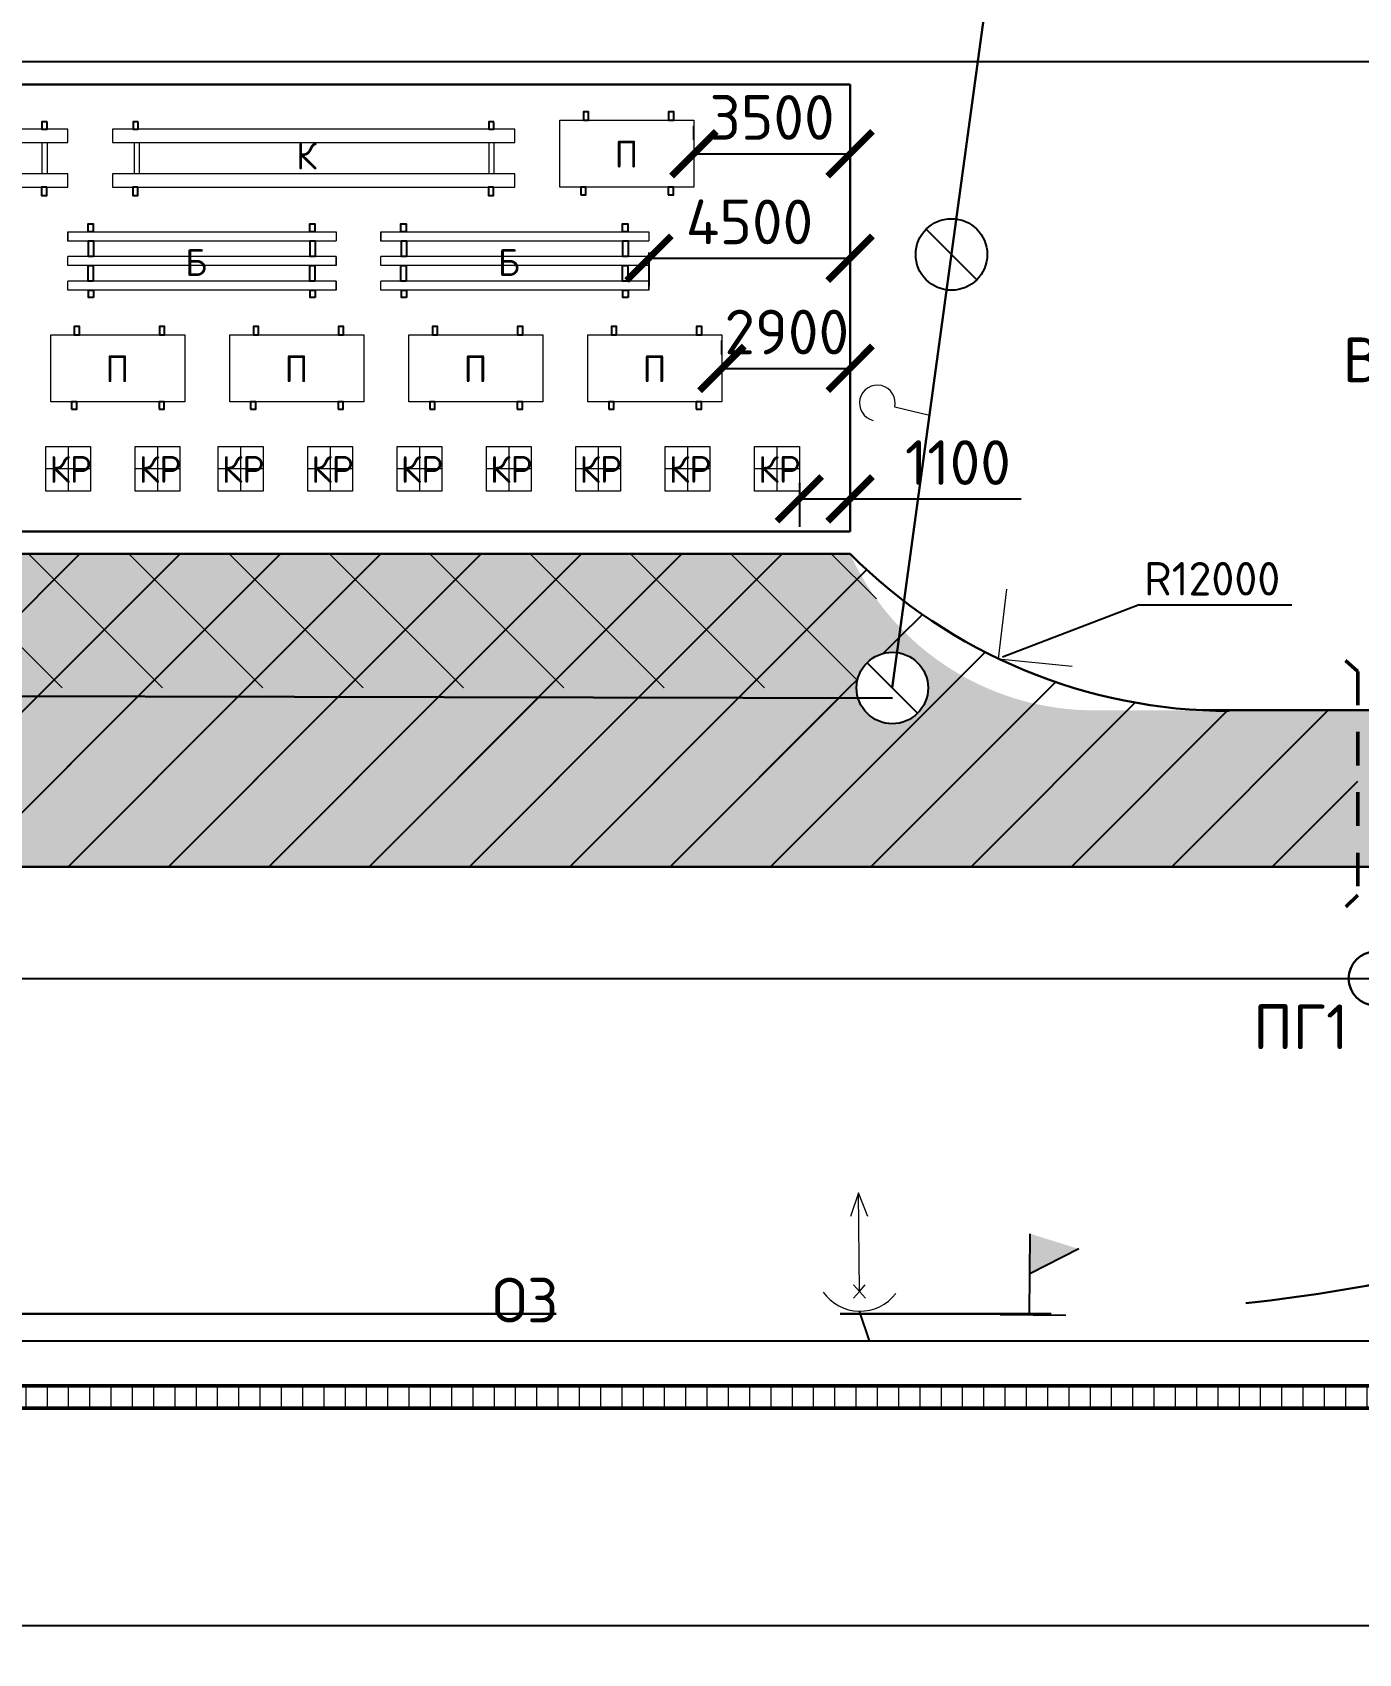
# Model space of a CAD drawing. Header units: millimetres. Extents: x -782 to 10910, y 3841 to 13237.
# Drawn here: x 7265.9 to 7325.2, y 7284.8 to 7357.4 of the extents above; entities that cross this region are included whole.
import ezdxf

# ---------------------------------------------------------------- set-up
doc = ezdxf.new("R2010")
doc.units = ezdxf.units.MM
doc.linetypes.add('JIS_02_0.7', pattern=[1.35, 0.75, -0.6])
doc.linetypes.add('штриховая2', pattern=[9.525, 6.35, -3.175])
doc.layers.add('1', color=7, linetype='Continuous')
for name, color, linetype, lineweight in [('желтый', 2, 'Continuous', 30), ('красный', 1, 'Continuous', 30), ('Тонкая 0.3', 140, 'Continuous', 25)]:
    doc.layers.add(name, color=color, linetype=linetype, lineweight=lineweight)
doc.styles.add('2.5', font='isocpeur.ttf', dxfattribs={"height": 2})
doc.styles.add('Isocpeur', font='isocpeur.ttf')
doc.dimstyles.new('М500 стройгенп', dxfattribs={"dimtxt": 2, "dimasz": 2, "dimexe": 1.25, "dimexo": 0.625, "dimtad": 1, "dimlfac": 500, "dimtxsty": '2.5', "dimblk": 'ARCHTICK', "dimcen": 2.5, "dimadec": 0, "dimazin": 0, "dimtfac": 1, "dimtmove": 0, "dimatfit": 3, "dimfxl": 1, "dimarcsym": 0})
pattern_1 = [(50, (7700.4316, 2863.231), (4.5546167, -0.398477), [0.47625, -5.23875]), (355, (7700.4316, 2863.231), (-0.8810855, 4.776421), [0.381, -4.1910146]), (100.45144, (7700.811, 2863.198), (3.673531, 4.377944), [0.40475, -4.452256]), (46.1842, (7700.4316, 2864.501), (6.776976, -1.051058), [0.714375, -7.858125]), (96.63556, (7700.9964, 2864.4134), (5.935103, 6.185653), [0.607126, -6.67839]), (351.18415, (7700.4316, 2864.501), (5.935103, 6.185653), [0.571499, -6.286493]), (21, (7701.0666, 2864.1835), (3.7903598, -2.55663), [0.47625, -5.23875]), (326, (7701.0666, 2864.1835), (1.5450507, 4.604699), [0.381, -4.191]), (71.45144, (7701.3825, 2863.9704), (5.3354105, 2.0480692), [0.40475, -4.4522484]), (37.5, (7700.4316, 2863.231), (0.0772151, 2.11387597), [0, -4.1402, 0, -4.2545, 0, -4.206875]), (7.5, (7700.4316, 2863.231), (1.6704916, 2.5045144), [0, -2.4257, 0, -4.04495, 0, -1.603375]), (327.5, (7699.0156, 2863.231), (3.3897649, -0.1432186), [0, -1.5875, 0, -4.953, 0, -6.57225]), (317.5, (7698.3806, 2863.231), (3.7032295, 0.6356623), [0, -2.06375, 0, -3.2893, 0, -4.66725])]
pattern_2 = [(45, (7700.4316, 2863.231), (-2.245064, 2.245064), [])]

# ---------------------------------------------------------------- blocks, each defined once
blk = doc.blocks.new('_ArchTick')
at = {"color": 0, "linetype": 'ByBlock', "const_width": 0.15}
blk.add_lwpolyline([(-0.5, -0.5), (0.5, 0.5)], dxfattribs=at)
blk = doc.blocks.new('*D329')
at = {"color": 0, "lineweight": -2, "transparency": 16777216}
for p, q in [((7295.498, 7352.563), (7295.498, 7353.188)), ((7302.486, 7352.563), (7302.486, 7353.188)), ((7295.498, 7351.938), (7302.486, 7351.938))]:
    blk.add_line(p, q, dxfattribs=at)
at = {"layer": 'Defpoints', "color": 0, "lineweight": 25, "transparency": 16777216}
for p in [(7295.498, 7351.938), (7302.486, 7351.938), (7302.486, 7351.938)]:
    blk.add_point(p, dxfattribs=at)
at = {"color": 0, "lineweight": -2, "transparency": 16777216, "xscale": 2, "yscale": 2, "zscale": 2, "rotation": 180}
blk.add_blockref('_ArchTick', (7295.498, 7351.938), dxfattribs=at)
at = {"color": 0, "lineweight": -2, "transparency": 16777216, "xscale": 2, "yscale": 2, "zscale": 2}
blk.add_blockref('_ArchTick', (7302.486, 7351.938), dxfattribs=at)
at = {"color": 0, "lineweight": 20, "transparency": 16777216, "insert": (7298.992, 7353.563), "char_height": 2, "attachment_point": 5, "style": '2.5'}
blk.add_mtext('3500', dxfattribs=at)
blk = doc.blocks.new('*D270')
at = {"color": 0, "lineweight": -2, "transparency": 16777216}
for p, q in [((7293.486, 7347.513), (7293.486, 7346.015)), ((7293.486, 7347.265), (7302.486, 7347.265)), ((7302.486, 7347.513), (7302.486, 7346.015))]:
    blk.add_line(p, q, dxfattribs=at)
at = {"layer": 'Defpoints', "color": 0, "lineweight": 25, "transparency": 16777216}
for p in [(7293.486, 7348.138), (7302.486, 7348.138), (7302.486, 7347.265)]:
    blk.add_point(p, dxfattribs=at)
at = {"color": 0, "lineweight": -2, "transparency": 16777216, "xscale": 2, "yscale": 2, "zscale": 2, "rotation": 180}
blk.add_blockref('_ArchTick', (7293.486, 7347.265), dxfattribs=at)
at = {"color": 0, "lineweight": -2, "transparency": 16777216, "xscale": 2, "yscale": 2, "zscale": 2}
blk.add_blockref('_ArchTick', (7302.486, 7347.265), dxfattribs=at)
at = {"color": 0, "lineweight": 20, "transparency": 16777216, "insert": (7297.986, 7348.89), "char_height": 2, "attachment_point": 5, "style": '2.5'}
blk.add_mtext('4500', dxfattribs=at)
blk = doc.blocks.new('*D330')
at = {"color": 0, "lineweight": -2, "transparency": 16777216}
for p, q in [((7296.753, 7342.963), (7296.753, 7343.588)), ((7302.486, 7342.963), (7302.486, 7343.588)), ((7296.753, 7342.338), (7302.486, 7342.338))]:
    blk.add_line(p, q, dxfattribs=at)
at = {"layer": 'Defpoints', "color": 0, "lineweight": 25, "transparency": 16777216}
for p in [(7296.753, 7342.338), (7302.486, 7342.338), (7302.486, 7342.338)]:
    blk.add_point(p, dxfattribs=at)
at = {"color": 0, "lineweight": -2, "transparency": 16777216, "xscale": 2, "yscale": 2, "zscale": 2, "rotation": 180}
blk.add_blockref('_ArchTick', (7296.753, 7342.338), dxfattribs=at)
at = {"color": 0, "lineweight": -2, "transparency": 16777216, "xscale": 2, "yscale": 2, "zscale": 2}
blk.add_blockref('_ArchTick', (7302.486, 7342.338), dxfattribs=at)
at = {"color": 0, "lineweight": 20, "transparency": 16777216, "insert": (7299.655, 7343.963), "char_height": 2, "attachment_point": 5, "style": '2.5'}
blk.add_mtext('2900', dxfattribs=at)
blk = doc.blocks.new('*D331')
at = {"color": 0, "lineweight": -2, "transparency": 16777216}
for p, q in [((7300.216, 7337.213), (7300.216, 7335.247)), ((7302.486, 7337.213), (7302.486, 7335.247)), ((7300.216, 7336.497), (7302.486, 7336.497)), ((7302.486, 7336.497), (7310.136, 7336.497))]:
    blk.add_line(p, q, dxfattribs=at)
at = {"layer": 'Defpoints', "color": 0, "lineweight": 25, "transparency": 16777216}
for p in [(7300.216, 7337.838), (7302.486, 7337.838), (7302.486, 7336.497)]:
    blk.add_point(p, dxfattribs=at)
at = {"color": 0, "lineweight": -2, "transparency": 16777216, "xscale": 2, "yscale": 2, "zscale": 2, "rotation": 180}
blk.add_blockref('_ArchTick', (7300.216, 7336.497), dxfattribs=at)
at = {"color": 0, "lineweight": -2, "transparency": 16777216, "xscale": 2, "yscale": 2, "zscale": 2}
blk.add_blockref('_ArchTick', (7302.486, 7336.497), dxfattribs=at)
at = {"color": 0, "lineweight": 20, "transparency": 16777216, "insert": (7307.311, 7338.122), "char_height": 2, "attachment_point": 5, "style": '2.5'}
blk.add_mtext('1100', dxfattribs=at)
blk = doc.blocks.new('*D272')
at = {"color": 0, "lineweight": -2, "transparency": 16777216}
for p, q in [((7055.486, 7295.199), (7055.486, 7284.838)), ((7387.078, 7295.199), (7387.078, 7284.838)), ((7055.486, 7286.088), (7387.078, 7286.088))]:
    blk.add_line(p, q, dxfattribs=at)
at = {"layer": 'Defpoints', "color": 0, "lineweight": 25, "transparency": 16777216}
for p in [(7055.486, 7295.824), (7387.078, 7295.824), (7387.078, 7286.088)]:
    blk.add_point(p, dxfattribs=at)
at = {"color": 0, "lineweight": -2, "transparency": 16777216, "xscale": 2, "yscale": 2, "zscale": 2, "rotation": 180}
blk.add_blockref('_ArchTick', (7055.486, 7286.088), dxfattribs=at)
at = {"color": 0, "lineweight": -2, "transparency": 16777216, "xscale": 2, "yscale": 2, "zscale": 2}
blk.add_blockref('_ArchTick', (7387.078, 7286.088), dxfattribs=at)
at = {"color": 0, "lineweight": 20, "transparency": 16777216, "insert": (7219.089, 7287.713), "char_height": 2, "attachment_point": 5, "style": '2.5'}
blk.add_mtext('165000', dxfattribs=at)
blk = doc.blocks.new('*D276')
at = {"color": 0, "lineweight": -2, "transparency": 16777216}
for p, q in [((7094.486, 7371.913), (7094.486, 7354.804)), ((7328.486, 7371.913), (7328.486, 7354.804)), ((7328.486, 7356.054), (7094.486, 7356.054))]:
    blk.add_line(p, q, dxfattribs=at)
at = {"layer": 'Defpoints', "color": 0, "lineweight": 25, "transparency": 16777216}
for p in [(7094.486, 7372.538), (7328.486, 7372.538), (7094.486, 7356.054)]:
    blk.add_point(p, dxfattribs=at)
at = {"color": 0, "lineweight": -2, "transparency": 16777216, "xscale": 2, "yscale": 2, "zscale": 2, "rotation": 180}
blk.add_blockref('_ArchTick', (7094.486, 7356.054), dxfattribs=at)
at = {"color": 0, "lineweight": -2, "transparency": 16777216, "xscale": 2, "yscale": 2, "zscale": 2}
blk.add_blockref('_ArchTick', (7328.486, 7356.054), dxfattribs=at)
at = {"color": 0, "lineweight": 25, "transparency": 16777216, "insert": (7211.486, 7357.679), "char_height": 2, "attachment_point": 5, "style": '2.5'}
blk.add_mtext('117000', dxfattribs=at)

msp = doc.modelspace()

# ---------------------------------------------------------------- hatches: boundary and pattern name
at = {"lineweight": 20}
h = msp.add_hatch(dxfattribs=at)
h.set_pattern_fill('ANSI31', color=256, scale=0.3, angle=45)
h.set_pattern_definition([(90, (4875.7906, 4237.0282), (-0.9525, 2e-16), [])])
h.paths.add_polyline_path([(7387.078177, 7569.767246), (7386.078177, 7569.767246), (7055.485539, 7569.767246), (7056.485539, 7568.767246), (7386.078177, 7568.767246)])
h.paths.add_polyline_path([(7386.078177, 7296.824293), (7056.485539, 7296.824293), (7055.485539, 7295.824293), (7387.078177, 7295.824293)])
h = msp.add_hatch(dxfattribs=at)
h.set_pattern_fill('AR-CONC', color=256, scale=0.02)
h.set_pattern_definition([(50, (4875.7906, 4237.0282), (3.6436934, -0.3187817), [0.381, -4.191]), (355, (4875.7906, 4237.0282), (-0.7048684, 3.821137), [0.3048, -3.3528117]), (100.45144, (4876.0943, 4237.0016), (2.938825, 3.502355), [0.3238002, -3.561805]), (46.1842, (4875.7906, 4238.044), (5.421581, -0.8408466), [0.5715, -6.2865]), (96.63556, (4876.2424, 4237.974), (4.748083, 4.9485225), [0.4857005, -5.342712]), (351.18415, (4875.7906, 4238.044), (4.748083, 4.9485225), [0.457199, -5.029195]), (21, (4876.2986, 4237.7902), (3.0322878, -2.045304), [0.381, -4.191]), (326, (4876.2986, 4237.7902), (1.2360406, 3.6837593), [0.3048, -3.3528]), (71.451445, (4876.5513, 4237.6198), (4.2683284, 1.6384554), [0.3238002, -3.5617988]), (37.5, (4875.7906, 4237.0282), (0.06177207, 1.69110078), [0, -3.31216, 0, -3.4036, 0, -3.3655]), (7.5, (4875.7906, 4237.0282), (1.33639325, 2.0036115), [0, -1.94056, 0, -3.23596, 0, -1.2827]), (327.5, (4874.6578, 4237.0282), (2.7118119, -0.1145749), [0, -1.27, 0, -3.9624, 0, -5.2578]), (317.5, (4874.1498, 4237.0282), (2.9625836, 0.5085298), [0, -1.651, 0, -2.63144, 0, -3.7338])])
h.paths.add_polyline_path([(7362.686743, 7331.82732), (7361.686743, 7331.82732), (7361.686743, 7335.82731), (7362.686743, 7335.82731), (7362.686743, 7337.82731), (7361.686743, 7337.82731), (7361.686743, 7341.8273), (7362.686743, 7341.8273), (7362.686743, 7343.8273), (7361.686743, 7343.8273), (7361.686743, 7347.82729), (7362.686743, 7347.82729), (7362.686743, 7349.82729), (7361.686743, 7349.82729), (7361.686743, 7353.187278), (7362.686743, 7353.187278), (7362.686743, 7355.187278), (7361.686743, 7355.187278), (7361.686743, 7359.024479), (7359.686743, 7359.024479), (7359.686743, 7331.82732), (7340.976475, 7331.82732), (7340.976475, 7338.437585), (7359.686743, 7338.437585), (7359.686743, 7340.437585), (7357.176448, 7340.437585), (7357.176448, 7341.43747), (7355.176448, 7341.437526), (7355.176448, 7340.437585), (7351.776457, 7340.437585), (7351.776457, 7341.437585), (7349.776457, 7341.437585), (7349.776457, 7340.437585), (7346.376466, 7340.437585), (7346.376466, 7341.437585), (7344.376466, 7341.437585), (7344.376466, 7340.437585), (7340.976475, 7340.437585), (7340.976475, 7341.437585), (7338.976475, 7341.437585), (7338.976475, 7340.437585), (7338.976475, 7338.437585), (7338.976475, 7327.038405), (7340.976475, 7327.038405), (7340.976475, 7329.82732), (7359.686743, 7329.82732), (7359.686743, 7327.038405), (7361.686743, 7327.038405), (7361.686743, 7329.82732), (7362.686743, 7329.82732)])
h.paths.add_polyline_path([(7361.686743, 7361.2374), (7358.940683, 7361.2374), (7358.940683, 7363.974697), (7356.940683, 7363.974697), (7356.940683, 7359.2374), (7359.686743, 7359.2374), (7359.686743, 7359.024479), (7361.686743, 7359.024479)])
h.paths.add_polyline_path([(7358.940683, 7367.565463), (7356.940683, 7367.565463), (7356.940683, 7363.974697), (7358.940683, 7363.974697)])
h.paths.add_polyline_path([(7358.940683, 7416.907005), (7362.078177, 7416.907005), (7362.078177, 7418.907005), (7358.940683, 7418.907005), (7358.940683, 7430.261773), (7356.940683, 7428.668241), (7356.940683, 7410.122009), (7355.940683, 7410.122009), (7355.940683, 7408.122009), (7356.940683, 7408.122009), (7356.940683, 7404.347706), (7355.940683, 7404.347706), (7355.940683, 7402.864109), (7355.940683, 7402.347706), (7356.940683, 7402.347706), (7356.940683, 7398.592401), (7355.940683, 7398.592401), (7355.940683, 7397.264118), (7355.940683, 7396.592401), (7356.940683, 7396.592401), (7356.940683, 7367.565463), (7358.940683, 7367.565463)])
h.paths.add_polyline_path([(7358.940683, 7464.7482), (7356.940683, 7464.7482), (7356.940683, 7462.757431), (7358.940683, 7462.757431)])
h.paths.add_polyline_path([(7358.940683, 7466.738969), (7356.940683, 7466.738969), (7356.940683, 7464.7482), (7358.940683, 7464.7482)])
h.paths.add_polyline_path([(7358.940683, 7494.328871), (7356.940683, 7493.91729), (7356.940683, 7466.738969), (7358.940683, 7466.738969)])
h.paths.add_polyline_path([(7209.476591, 7334.763157), (7212.476586, 7334.763157), (7212.476586, 7337.643152), (7209.476591, 7337.643152)], flags=9)
h.paths.add_polyline_path([(7206.43408, 7524.979554), (7209.674074, 7524.979554), (7209.674074, 7527.859549), (7206.43408, 7527.859549)], flags=9)
h.paths.add_polyline_path([(7080.238233, 7529.323169), (7083.478228, 7529.323169), (7083.478228, 7532.203165), (7080.238233, 7532.203165)], flags=9)
h.paths.add_polyline_path([(7080.178233, 7334.763157), (7083.538228, 7334.763157), (7083.538228, 7337.643152), (7080.178233, 7337.643152)], flags=9)
h.paths.add_polyline_path([(7320.357792, 7334.763157), (7323.597786, 7334.763157), (7323.597786, 7337.643152), (7320.357792, 7337.643152)], flags=9)
h.paths.add_polyline_path([(7339.893472, 7529.323169), (7342.893467, 7529.323169), (7342.893467, 7532.203165), (7339.893472, 7532.203165)], flags=9)
h.paths.add_polyline_path([(7366.699541, 7361.939903), (7370.899541, 7361.939903), (7370.899541, 7366.739903), (7366.699541, 7366.739903)], flags=9)
h.paths.add_polyline_path([(7366.629267, 7365.99558), (7370.829267, 7365.99558), (7370.829267, 7370.79558), (7366.629267, 7370.79558)], flags=9)
h.paths.add_polyline_path([(7057.082355, 7424.876603), (7062.102355, 7424.876603), (7062.102355, 7430.489936), (7057.082355, 7430.489936)], flags=9)
h.paths.add_polyline_path([(7214.231126, 7564.094399), (7219.251126, 7564.094399), (7219.251126, 7569.707733), (7214.231126, 7569.707733)], flags=9)
h.paths.add_polyline_path([(7365.157139, 7459.618522), (7368.357139, 7459.618522), (7368.357139, 7464.418522), (7365.157139, 7464.418522)], flags=9)
h.paths.add_polyline_path([(7365.467979, 7462.575778), (7368.067979, 7462.575778), (7368.067979, 7467.375778), (7365.467979, 7467.375778)], flags=9)
h.paths.add_polyline_path([(7365.321268, 7465.489111), (7367.921268, 7465.489111), (7367.921268, 7470.289111), (7365.321268, 7470.289111)], flags=9)
h.paths.add_polyline_path([(7344.778754, 7402.77887), (7348.138749, 7402.77887), (7348.138749, 7405.658866), (7344.778754, 7405.658866)], flags=9)
h.paths.add_polyline_path([(7344.778754, 7362.647645), (7348.258749, 7362.647645), (7348.258749, 7365.52764), (7344.778754, 7365.52764)], flags=9)
h.paths.add_polyline_path([(7376.169399, 7362.647645), (7379.529394, 7362.647645), (7379.529394, 7365.52764), (7376.169399, 7365.52764)], flags=9)
h.paths.add_polyline_path([(7334.520668, 7549.48803), (7336.560664, 7549.48803), (7336.560664, 7552.368025), (7334.520668, 7552.368025)], flags=9)
h.paths.add_polyline_path([(7368.269299, 7443.31599), (7370.309296, 7443.31599), (7370.309296, 7446.195985), (7368.269299, 7446.195985)], flags=9)
h.paths.add_polyline_path([(7367.837958, 7405.815172), (7369.877955, 7405.815172), (7369.877955, 7408.695167), (7367.837958, 7408.695167)], flags=9)
h.paths.add_polyline_path([(7349.259595, 7346.214541), (7350.819593, 7346.214541), (7350.819593, 7349.094536), (7349.259595, 7349.094536)], flags=25)
h.paths.add_polyline_path([(7338.840517, 7346.518254), (7340.280515, 7346.518254), (7340.280515, 7349.398249), (7338.840517, 7349.398249)], flags=9)
h.paths.add_polyline_path([(7343.859604, 7346.214541), (7345.419602, 7346.214541), (7345.419602, 7349.094536), (7343.859604, 7349.094536)], flags=25)
h.paths.add_polyline_path([(7361.160328, 7518.98947), (7362.960325, 7518.98947), (7362.960325, 7521.869465), (7361.160328, 7521.869465)], flags=9)
h.paths.add_polyline_path([(7367.823561, 7353.174752), (7369.263559, 7353.174752), (7369.263559, 7356.054747), (7367.823561, 7356.054747)], flags=9)
h.paths.add_polyline_path([(7355.85033, 7546.372548), (7358.010326, 7546.372548), (7358.010326, 7549.252543), (7355.85033, 7549.252543)], flags=9)
h.paths.add_polyline_path([(7349.728401, 7430.533174), (7351.768398, 7430.533174), (7351.768398, 7433.413169), (7349.728401, 7433.413169)], flags=9)
h.paths.add_polyline_path([(7345.591962, 7550.733937), (7347.631959, 7550.733937), (7347.631959, 7553.613932), (7345.591962, 7553.613932)], flags=9)
h.paths.add_polyline_path([(7352.473656, 7397.10722), (7353.913654, 7397.10722), (7353.913654, 7399.987215), (7352.473656, 7399.987215)], flags=9)
h.paths.add_polyline_path([(7368.415676, 7330.302115), (7369.615674, 7330.302115), (7369.615674, 7333.18211), (7368.415676, 7333.18211)], flags=9)
h.paths.add_polyline_path([(7362.145163, 7505.199856), (7363.585161, 7505.199856), (7363.585161, 7508.079851), (7362.145163, 7508.079851)], flags=9)
h.paths.add_polyline_path([(7347.530144, 7519.303445), (7349.57014, 7519.303445), (7349.57014, 7522.18344), (7347.530144, 7522.18344)], flags=9)
h.paths.add_polyline_path([(7347.691482, 7503.019179), (7349.731478, 7503.019179), (7349.731478, 7505.899174), (7347.691482, 7505.899174)], flags=9)
h.paths.add_polyline_path([(7347.768843, 7514.071834), (7349.208841, 7514.071834), (7349.208841, 7516.951829), (7347.768843, 7516.951829)], flags=9)
h.paths.add_polyline_path([(7359.565505, 7311.456571), (7361.005502, 7311.456571), (7361.005502, 7314.336566), (7359.565505, 7314.336566)], flags=9)
h.paths.add_polyline_path([(7368.184745, 7342.386214), (7369.384743, 7342.386214), (7369.384743, 7345.26621), (7368.184745, 7345.26621)], flags=9)
h.paths.add_polyline_path([(7368.415676, 7336.302105), (7369.615674, 7336.302105), (7369.615674, 7339.1821), (7368.415676, 7339.1821)], flags=9)
h.paths.add_polyline_path([(7367.823561, 7347.774761), (7369.263559, 7347.774761), (7369.263559, 7350.654756), (7367.823561, 7350.654756)], flags=9)
h.paths.add_polyline_path([(7354.607073, 7346.874854), (7356.647069, 7346.874854), (7356.647069, 7349.75485), (7354.607073, 7349.75485)], flags=25)
h.paths.add_polyline_path([(7352.473656, 7408.307201), (7353.913654, 7408.307201), (7353.913654, 7411.187197), (7352.473656, 7411.187197)], flags=9)
h.paths.add_polyline_path([(7352.473656, 7402.707211), (7353.913654, 7402.707211), (7353.913654, 7405.587206), (7352.473656, 7405.587206)], flags=9)
h.paths.add_polyline_path([(7356.940683, 7462.757431), (7356.940683, 7428.668241), (7358.940683, 7430.261773), (7358.940683, 7462.757431)])
at = {"lineweight": 25}
h = msp.add_hatch(dxfattribs=at)
h.set_pattern_fill('ANSI31', color=256)
h.set_pattern_definition(pattern_2)
h.paths.add_polyline_path([(7332.239982, 7327.038405), (7326.703297, 7327.038405), (7326.703297, 7320.038405), (7331.283022, 7320.038405)])
h.paths.add_polyline_path([(7304.592886, 7329.623728), (7304.906338, 7331.922209, -0.033531004), (7302.485539, 7334.038405), (7120.485539, 7334.038405, -0.033546474), (7118.063561, 7331.921309), (7118.37767, 7329.623657, -0.454591532), (7120.194385, 7328.038405), (7302.776693, 7328.038405, -0.454492205)])
h.paths.add_polyline_path([(7330.682975, 7548.284564), (7329.603499, 7548.391863, -0.097320235), (7321.432748, 7544.044975), (7091.688062, 7544.038439), (7090.592876, 7536.027341, -0.071737884), (7097.369484, 7537.038124), (7103.514977, 7537.067842, -0.164269753), (7118.063561, 7532.1555), (7118.37767, 7534.453152, -0.374956444), (7116.994391, 7536.038405, -1), (7120.194385, 7536.038405), (7302.776693, 7536.038405, -1), (7305.976688, 7536.038405, -0.381458001), (7304.557288, 7534.448632), (7304.875257, 7532.10143, -0.164703998), (7319.456102, 7537.038405), (7332.206459, 7537.038405)])
h.paths.add_polyline_path([(7096.734983, 7538.165963, -1), (7097.054983, 7538.165963, -1)], flags=16)
h.paths.add_polyline_path([(7304.557288, 7534.448632, -0.447745786), (7302.776693, 7536.038405), (7120.194385, 7536.038405, -0.454591532), (7118.37767, 7534.453152), (7118.063561, 7532.1555, -0.033546474), (7120.485539, 7530.038405), (7302.515459, 7530.038835, -0.032682346), (7304.875257, 7532.10143)])
h.paths.add_polyline_path([(7232.360334, 7535.440804), (7232.360334, 7542.040804), (7227.560334, 7542.040804), (7227.560334, 7535.440804)], flags=24)
h.paths.add_polyline_path([(7232.360334, 7528.092303), (7232.360334, 7534.692303), (7227.560334, 7534.692303), (7227.560334, 7528.092303)], flags=9)
h.paths.add_polyline_path([(7132.422693, 7528.363405), (7138.622693, 7528.363405), (7138.622693, 7533.163405), (7132.422693, 7533.163405)], flags=9)
at = {"lineweight": 20}
h = msp.add_hatch(dxfattribs=at)
h.set_pattern_fill('AR-CONC', color=256, scale=0.025)
h.set_pattern_definition(pattern_1)
h.paths.add_polyline_path([(7384.078177, 7327.038405), (7332.239982, 7327.038405), (7331.283022, 7320.038405), (7384.078177, 7320.038405)])
edge = h.paths.add_edge_path()
edge.add_line((7332.239982, 7327.038405), (7313.394499, 7327.038405))
edge.add_arc((7313.394499, 7339.038791), 12.000386, 223.86662461, 270, ccw=False)
edge.add_line((7304.742762, 7330.722739), (7304.592886, 7329.623728))
edge.add_arc((7304.376691, 7328.038405), 1.599997, 0, 82.23429528, ccw=False)
edge.add_arc((7304.376691, 7328.038405), 1.599997, -180, 0, ccw=False)
edge.add_line((7302.776693, 7328.038405), (7120.194385, 7328.038405))
edge.add_arc((7118.594388, 7328.038405), 1.599997, -180, 0, ccw=False)
edge.add_arc((7118.594388, 7328.038405), 1.599997, 97.78457087, 180, ccw=False)
edge.add_line((7118.37767, 7329.623657), (7118.227528, 7330.721919))
edge.add_arc((7109.57658, 7339.038791), 12.000386, 270, 316.12794469, ccw=False)
edge.add_line((7109.57658, 7327.038405), (7090.731097, 7327.038405))
edge.add_line((7090.731097, 7327.038405), (7091.688057, 7320.038405))
edge.add_line((7091.688057, 7320.038405), (7331.283022, 7320.038405))
edge.add_line((7331.283022, 7320.038405), (7332.239982, 7327.038405))
edge = h.paths.add_edge_path()
edge.add_arc((7313.394499, 7339.038791), 12.000386, 204.62550124, 223.86662461, ccw=False)
edge.add_line((7302.485539, 7334.038405), (7209.73779, 7334.038405))
edge.add_arc((7208.603897, 7334.431193), 1.199998, 199.10645728, 340.89354272, ccw=False)
edge.add_line((7207.470005, 7334.038405), (7120.485539, 7334.038405))
edge.add_arc((7109.57658, 7339.038791), 12.000386, 316.12794469, 335.37449876, ccw=False)
edge.add_line((7118.227528, 7330.721919), (7118.37767, 7329.623657))
edge.add_arc((7118.594388, 7328.038405), 1.599997, 0, 97.78457087, ccw=False)
edge.add_line((7120.194385, 7328.038405), (7302.776693, 7328.038405))
edge.add_arc((7304.376691, 7328.038405), 1.599997, 82.23429528, 180, ccw=False)
edge.add_line((7304.592886, 7329.623728), (7304.742762, 7330.722739))
edge = h.paths.add_edge_path()
edge.add_line((7331.25819, 7544.038405), (7091.688057, 7544.038405))
edge.add_line((7091.688057, 7544.038405), (7090.731097, 7537.038405))
edge.add_line((7090.731097, 7537.038405), (7109.57658, 7537.038405))
edge.add_arc((7109.57658, 7525.038018), 12.000386, 43.87205531, 90, ccw=False)
edge.add_line((7118.227528, 7533.35489), (7118.37767, 7534.453152))
edge.add_arc((7118.594388, 7536.038405), 1.599997, 180, 262.21542913, ccw=False)
edge.add_arc((7118.594388, 7536.038405), 1.599997, 0, 180, ccw=False)
edge.add_line((7120.194385, 7536.038405), (7302.776693, 7536.038405))
edge.add_arc((7304.376691, 7536.038405), 1.599997, 0, 180, ccw=False)
edge.add_arc((7304.376691, 7536.038405), 1.599997, -83.51900907, 0, ccw=False)
edge.add_line((7304.557288, 7534.448632), (7304.875257, 7532.10143))
edge.add_arc((7364.317017, 7439.347623), 110.1662, 117.53133097, 122.65399107, ccw=False)
edge.add_line((7313.394499, 7537.038405), (7332.206459, 7537.038405))
edge.add_line((7332.206459, 7537.038405), (7331.25819, 7544.038405))
edge = h.paths.add_edge_path()
edge.add_line((7091.688057, 7544.038405), (7082.437162, 7544.038405))
edge.add_line((7082.437162, 7544.038405), (7082.441275, 7536.645836))
edge.add_arc((7085.485539, 7525.038405), 12, 90, 104.69589657, ccw=False)
edge.add_line((7085.485539, 7537.038405), (7090.731097, 7537.038405))
edge.add_line((7090.731097, 7537.038405), (7091.688057, 7544.038405))
edge = h.paths.add_edge_path()
edge.add_line((7304.875257, 7532.10143), (7304.557288, 7534.448632))
edge.add_arc((7304.376691, 7536.038405), 1.599997, 180, 276.48099093, ccw=False)
edge.add_line((7302.776693, 7536.038405), (7120.194385, 7536.038405))
edge.add_arc((7118.594388, 7536.038405), 1.599997, -97.78457087, 0, ccw=False)
edge.add_line((7118.37767, 7534.453152), (7118.227528, 7533.35489))
edge.add_arc((7109.57658, 7525.038018), 12.000386, 24.62550124, 43.87205531, ccw=False)
edge.add_line((7120.485539, 7530.038405), (7205.095409, 7530.038405))
edge.add_arc((7205.681386, 7528.991206), 1.199998, 60.7700888, 119.2299112, ccw=False)
edge.add_line((7206.267363, 7530.038405), (7302.485539, 7530.038405))
edge.add_arc((7304.625807, 7529.974798), 2.141212, 83.30987815, 178.29773268, ccw=False)
h.paths.add_polyline_path([(7206.43408, 7529.323169), (7209.674074, 7529.323169), (7209.674074, 7530.038405), (7206.43408, 7530.038405)])
h.paths.add_polyline_path([(7332.206459, 7537.038405), (7384.078177, 7537.038405), (7384.078177, 7544.038405), (7331.25819, 7544.038405)])
edge = h.paths.add_edge_path()
edge.add_arc((7090.485539, 7520.038405), 24, 109.59180627, 180)
edge.add_line((7066.485539, 7520.038405), (7066.485539, 7344.038405))
edge.add_arc((7090.485539, 7344.038405), 24, 180, 270)
edge.add_line((7090.485539, 7320.038405), (7091.688057, 7320.038405))
edge.add_line((7091.688057, 7320.038405), (7090.731097, 7327.038405))
edge.add_line((7090.731097, 7327.038405), (7085.485539, 7327.038405))
edge.add_arc((7062.514977, 7316.067842), 25.455844, 25.52877937, 64.47122063)
edge.add_line((7073.485539, 7339.038405), (7073.485539, 7525.038405))
edge.add_arc((7085.485539, 7525.038405), 12, 104.69589657, 180, ccw=False)
edge.add_line((7082.441275, 7536.645836), (7082.437935, 7542.648935))
at = {"lineweight": 25}
h = msp.add_hatch(dxfattribs=at)
h.set_pattern_fill('AR-CONC', color=256, scale=0.025)
h.set_pattern_definition(pattern_1)
h.paths.add_polyline_path([(7116.994391, 7328.038405, -0.374956444), (7118.37767, 7329.623657), (7118.227528, 7330.721919, -0.204033738), (7109.57658, 7327.038405), (7097.485539, 7327.038405, -0.072953131), (7090.592876, 7328.049468), (7091.688057, 7320.038405), (7325.203297, 7320.038405), (7325.203297, 7327.038405), (7313.394499, 7327.038405, -0.077886135), (7309.723201, 7327.613781), (7305.971666, 7327.911731, -0.96113778), (7302.776693, 7328.038405), (7120.194385, 7328.038405, -1)])
h.paths.add_polyline_path([(7066.91693, 7412.104554), (7073.51693, 7412.104554), (7073.51693, 7416.904554), (7066.91693, 7416.904554)], flags=24)
h.paths.add_polyline_path([(7068.410539, 7342.937114), (7075.010539, 7342.937114), (7075.010539, 7347.737114), (7068.410539, 7347.737114)], flags=24)
h.paths.add_polyline_path([(7066.298578, 7464.074933), (7069.988572, 7464.074933), (7069.988572, 7468.394926), (7066.298578, 7468.394926)], flags=9)
h.paths.add_polyline_path([(7232.360334, 7321.136005), (7232.360334, 7327.736005), (7227.560334, 7327.736005), (7227.560334, 7321.136005)], flags=24)
edge = h.paths.add_edge_path()
edge.add_arc((7090.485539, 7520.038405), 24, 109.59160183, 180)
edge.add_line((7066.485539, 7520.038405), (7066.485539, 7344.038405))
edge.add_arc((7090.485539, 7344.038405), 24, 180, 270)
edge.add_line((7090.485539, 7320.038405), (7091.688057, 7320.038405))
edge.add_line((7091.688057, 7320.038405), (7090.731097, 7327.038405))
edge.add_line((7090.731097, 7327.038405), (7090.592876, 7328.049468))
edge.add_arc((7097.485539, 7351.038405), 24, 180, 253.30994122, ccw=False)
edge.add_line((7073.485539, 7351.038405), (7073.485539, 7525.038405))
edge.add_arc((7085.485539, 7525.038405), 12, 104.69537151, 180, ccw=False)
edge.add_line((7082.441382, 7536.645864), (7082.438016, 7542.648963))
at = {"lineweight": 20}
h = msp.add_hatch(dxfattribs=at)
h.set_pattern_fill('ANSI31', color=256, angle=90)
h.set_pattern_definition([(135, (4875.7906, 4237.0282), (-2.245064, -2.245064), [])])
h.paths.add_polyline_path([(7120.485539, 7334.038405, -0.084176912), (7118.227528, 7330.721919), (7118.37767, 7329.623657, -0.454591532), (7120.194385, 7328.038405), (7302.776693, 7328.038405, -0.454492205), (7304.592886, 7329.623728), (7304.742762, 7330.722739, -0.084153049), (7302.485539, 7334.038405), (7209.73779, 7334.038405, -0.71189231), (7207.470005, 7334.038405)])
h.paths.add_polyline_path([(7120.194385, 7536.038405, -0.454591532), (7118.37767, 7534.453152), (7118.227528, 7533.35489, -0.084176912), (7120.485539, 7530.038405), (7205.095409, 7530.038405, -0.260759243), (7206.267363, 7530.038405), (7302.485539, 7530.038405, -0.083164554), (7304.710176, 7533.320035), (7304.557288, 7534.448632, -0.447745786), (7302.776693, 7536.038405)])
h.paths.add_polyline_path([(7206.436463, 7529.383558), (7211.836463, 7529.383558), (7211.836463, 7534.183558), (7206.436463, 7534.183558)], flags=9)
h.paths.add_polyline_path([(7340.141114, 7528.737472), (7345.141114, 7528.737472), (7345.141114, 7533.537472), (7340.141114, 7533.537472)], flags=9)
at = {"lineweight": 25}
h = msp.add_hatch(dxfattribs=at)
h.set_pattern_fill('ANSI31', color=256)
h.set_pattern_definition(pattern_2)
h.paths.add_polyline_path([(7097.485539, 7327.038405, -0.231549939), (7078.535096, 7336.311535), (7076.887833, 7324.262096, 0.151733284), (7090.485539, 7320.038405), (7325.203297, 7320.038405), (7325.203297, 7327.038405), (7318.267775, 7327.038405, -0.151593096), (7304.906338, 7331.922209), (7304.592886, 7329.623728, -0.375050339), (7305.976688, 7328.038405, -0.864868894), (7302.843202, 7327.581894), (7110.499441, 7328.047755, -0.057301705), (7105.105866, 7327.061753, -0.195696875), (7103.900628, 7327.012066, -0.004017398), (7103.514977, 7327.008967)])
h.paths.add_polyline_path([(7232.360334, 7321.136005), (7232.360334, 7327.736005), (7227.560334, 7327.736005), (7227.560334, 7321.136005)], flags=24)
h = msp.add_hatch(dxfattribs=at)
h.set_pattern_fill('ANSI31', color=256)
h.set_pattern_definition(pattern_2)
h.paths.add_polyline_path([(7325.203297, 7327.038405), (7318.267775, 7327.038405, -0.151593096), (7304.906338, 7331.922209), (7304.592886, 7329.623728, -0.375050339), (7305.976688, 7328.038405, -1), (7302.776693, 7328.038405), (7120.194385, 7328.038405, -1), (7116.994391, 7328.038405, -0.374956444), (7118.37767, 7329.623657), (7118.063561, 7331.921309, -0.164269753), (7103.514977, 7327.008967), (7097.485539, 7327.038405, -0.072953131), (7090.592876, 7328.049468), (7091.688057, 7320.038405), (7325.203297, 7320.038405)])
at = {"layer": 'Тонкая 0.3', "ltscale": 5}
msp.add_hatch(color=7, dxfattribs=at).paths.add_polyline_path([(7310.544964, 7303.620779), (7310.531236, 7301.829592), (7312.718386, 7302.942824)])

# ---------------------------------------------------------------- linework, layer by layer
at = {"lineweight": 30}
for p, q in [((7304.376691, 7328.038405), (7318.494787, 7431.56384)), ((7120.485539, 7355.038405), (7302.485539, 7355.038405)), ((7302.485539, 7355.038405), (7302.485539, 7335.038405)), ((7302.485539, 7335.038405), (7120.485539, 7335.038405)), ((7302.485539, 7334.038405), (7120.485539, 7334.038405)), ((7110.499441, 7328.047755), (7304.379875, 7327.578172)), ((7393.688395, 7327.038405), (7318.267775, 7327.038405)), ((7090.485539, 7320.038405), (7395.933366, 7320.038405))]:
    msp.add_line(p, q, dxfattribs=at)
at = {"lineweight": 20}
for p, q in [((7267.485539, 7353.038405), (7249.485539, 7353.038405)), ((7267.485539, 7352.438405), (7267.485539, 7353.038405)), ((7287.485539, 7353.038405), (7269.485539, 7353.038405)), ((7269.485539, 7353.038405), (7269.485539, 7352.438405)), ((7287.485539, 7352.438405), (7287.485539, 7353.038405)), ((7289.4977, 7350.438405), (7289.4977, 7353.438405)), ((7289.4977, 7353.438405), (7295.4977, 7353.438405)), ((7295.4977, 7353.438405), (7295.4977, 7350.438405)), ((7249.485539, 7352.438405), (7267.485539, 7352.438405)), ((7266.323841, 7352.438405), (7266.323841, 7351.038405)), ((7266.551679, 7352.438405), (7266.551679, 7351.038405)), ((7269.485539, 7352.438405), (7287.485539, 7352.438405)), ((7270.44438, 7352.438405), (7270.44438, 7351.038405)), ((7270.672217, 7352.438405), (7270.672217, 7351.038405)), ((7286.323841, 7352.438405), (7286.323841, 7351.038405)), ((7286.551679, 7352.438405), (7286.551679, 7351.038405)), ((7267.485539, 7351.038405), (7249.485539, 7351.038405)), ((7267.485539, 7350.438405), (7267.485539, 7351.038405)), ((7287.485539, 7351.038405), (7269.485539, 7351.038405)), ((7269.485539, 7351.038405), (7269.485539, 7350.438405)), ((7287.485539, 7350.438405), (7287.485539, 7351.038405)), ((7249.485539, 7350.438405), (7267.485539, 7350.438405)), ((7269.485539, 7350.438405), (7287.485539, 7350.438405)), ((7295.4977, 7350.438405), (7289.4977, 7350.438405)), ((7267.485539, 7348.438405), (7279.485539, 7348.438405)), ((7267.485539, 7348.024045), (7267.485539, 7348.438405)), ((7267.485539, 7348.438405), (7267.485539, 7348.038405)), ((7267.485539, 7348.038405), (7279.485539, 7348.038405)), ((7279.485539, 7348.438405), (7279.485539, 7348.038405)), ((7281.485539, 7348.438405), (7293.485539, 7348.438405)), ((7281.485539, 7348.024045), (7281.485539, 7348.438405)), ((7281.485539, 7348.438405), (7281.485539, 7348.038405)), ((7281.485539, 7348.038405), (7293.485539, 7348.038405)), ((7293.485539, 7348.438405), (7293.485539, 7348.038405)), ((7267.485539, 7346.938405), (7267.485539, 7347.338405)), ((7279.485539, 7347.338405), (7267.485539, 7347.338405)), ((7279.485539, 7347.338405), (7279.485539, 7346.938405)), ((7279.485539, 7346.938405), (7279.485539, 7347.338405)), ((7281.485539, 7346.938405), (7281.485539, 7347.338405)), ((7293.485539, 7347.338405), (7281.485539, 7347.338405)), ((7293.485539, 7347.338405), (7293.485539, 7346.938405)), ((7293.485539, 7346.938405), (7293.485539, 7347.338405)), ((7279.485539, 7346.938405), (7267.485539, 7346.938405)), ((7293.485539, 7346.938405), (7281.485539, 7346.938405)), ((7267.485539, 7345.838405), (7267.485539, 7346.238405)), ((7279.485539, 7346.238405), (7267.485539, 7346.238405)), ((7279.485539, 7345.838405), (7267.485539, 7345.838405)), ((7279.485539, 7346.238405), (7279.485539, 7345.838405)), ((7279.485539, 7345.838405), (7279.485539, 7346.238405)), ((7281.485539, 7345.838405), (7281.485539, 7346.238405)), ((7293.485539, 7346.238405), (7281.485539, 7346.238405)), ((7293.485539, 7345.838405), (7281.485539, 7345.838405)), ((7293.485539, 7346.238405), (7293.485539, 7345.838405)), ((7293.485539, 7345.838405), (7293.485539, 7346.238405)), ((7266.716591, 7340.838405), (7266.716591, 7343.838405)), ((7266.716591, 7343.838405), (7272.716591, 7343.838405)), ((7272.716591, 7343.838405), (7272.716591, 7340.838405)), ((7274.728751, 7340.838405), (7274.728751, 7343.838405)), ((7274.728751, 7343.838405), (7280.728751, 7343.838405)), ((7280.728751, 7343.838405), (7280.728751, 7340.838405)), ((7282.740912, 7340.838405), (7282.740912, 7343.838405)), ((7282.740912, 7343.838405), (7288.740912, 7343.838405)), ((7288.740912, 7343.838405), (7288.740912, 7340.838405)), ((7290.753073, 7340.838405), (7290.753073, 7343.838405)), ((7290.753073, 7343.838405), (7296.753073, 7343.838405)), ((7296.753073, 7343.838405), (7296.753073, 7340.838405)), ((7272.716591, 7340.838405), (7266.716591, 7340.838405)), ((7280.728751, 7340.838405), (7274.728751, 7340.838405)), ((7288.740912, 7340.838405), (7282.740912, 7340.838405)), ((7296.753073, 7340.838405), (7290.753073, 7340.838405))]:
    msp.add_line(p, q, dxfattribs=at)
at = {"lineweight": 25}
for p, q in [((7307.021663, 7347.433508), (7305.890294, 7348.564877)), ((7305.890294, 7348.564877), (7308.153032, 7346.302139)), ((7315.426694, 7331.752808), (7309.30576, 7329.416779)), ((7315.426694, 7331.752808), (7322.258573, 7331.752808)), ((7304.376691, 7328.038405), (7303.245322, 7329.169773)), ((7303.245322, 7329.169773), (7305.50806, 7326.907036))]:
    msp.add_line(p, q, dxfattribs=at)
at = {"lineweight": 13}
for p, q in [((7306.038351, 7340.223056), (7304.483273, 7340.599518)), ((7266.49758, 7336.838408), (7266.49758, 7338.838405)), ((7266.49758, 7338.838405), (7268.497577, 7338.838405)), ((7267.497578, 7338.838405), (7267.497578, 7336.838408)), ((7268.497577, 7338.838405), (7268.497577, 7336.838408)), ((7270.497577, 7336.838408), (7270.497577, 7338.838405)), ((7270.497577, 7338.838405), (7272.497573, 7338.838405)), ((7271.497575, 7338.838405), (7271.497575, 7336.838408)), ((7272.497573, 7338.838405), (7272.497573, 7336.838408)), ((7274.215553, 7336.838408), (7274.215553, 7338.838405)), ((7274.215553, 7338.838405), (7276.21555, 7338.838405)), ((7275.215551, 7338.838405), (7275.215551, 7336.838408)), ((7276.21555, 7338.838405), (7276.21555, 7336.838408)), ((7278.21555, 7336.838408), (7278.21555, 7338.838405)), ((7278.21555, 7338.838405), (7280.215546, 7338.838405)), ((7279.215548, 7338.838405), (7279.215548, 7336.838408)), ((7280.215546, 7338.838405), (7280.215546, 7336.838408)), ((7282.215546, 7336.838408), (7282.215546, 7338.838405)), ((7282.215546, 7338.838405), (7284.215543, 7338.838405)), ((7283.215545, 7338.838405), (7283.215545, 7336.838408)), ((7284.215543, 7338.838405), (7284.215543, 7336.838408)), ((7286.215543, 7336.838408), (7286.215543, 7338.838405)), ((7286.215543, 7338.838405), (7288.21554, 7338.838405)), ((7287.215541, 7338.838405), (7287.215541, 7336.838408)), ((7288.21554, 7338.838405), (7288.21554, 7336.838408)), ((7290.21554, 7336.838408), (7290.21554, 7338.838405)), ((7290.21554, 7338.838405), (7292.215536, 7338.838405)), ((7291.215538, 7338.838405), (7291.215538, 7336.838408)), ((7292.215536, 7338.838405), (7292.215536, 7336.838408)), ((7294.215536, 7336.838408), (7294.215536, 7338.838405)), ((7294.215536, 7338.838405), (7296.215533, 7338.838405)), ((7295.215535, 7338.838405), (7295.215535, 7336.838408)), ((7296.215533, 7338.838405), (7296.215533, 7336.838408)), ((7298.215533, 7336.838408), (7298.215533, 7338.838405)), ((7298.215533, 7338.838405), (7300.21553, 7338.838405)), ((7299.215531, 7338.838405), (7299.215531, 7336.838408)), ((7300.21553, 7338.838405), (7300.21553, 7336.838408)), ((7268.497577, 7337.838406), (7266.49758, 7337.838406)), ((7272.497573, 7337.838406), (7270.497577, 7337.838406)), ((7276.21555, 7337.838406), (7274.215553, 7337.838406)), ((7280.215546, 7337.838406), (7278.21555, 7337.838406)), ((7284.215543, 7337.838406), (7282.215546, 7337.838406)), ((7288.21554, 7337.838406), (7286.215543, 7337.838406)), ((7292.215536, 7337.838406), (7290.21554, 7337.838406)), ((7296.215533, 7337.838406), (7294.215536, 7337.838406)), ((7300.21553, 7337.838406), (7298.215533, 7337.838406)), ((7268.497577, 7336.838408), (7266.49758, 7336.838408)), ((7272.497573, 7336.838408), (7270.497577, 7336.838408)), ((7276.21555, 7336.838408), (7274.215553, 7336.838408)), ((7280.215546, 7336.838408), (7278.21555, 7336.838408)), ((7284.215543, 7336.838408), (7282.215546, 7336.838408)), ((7288.21554, 7336.838408), (7286.215543, 7336.838408)), ((7292.215536, 7336.838408), (7290.21554, 7336.838408)), ((7296.215533, 7336.838408), (7294.215536, 7336.838408)), ((7300.21553, 7336.838408), (7298.215533, 7336.838408))]:
    msp.add_line(p, q, dxfattribs=at)
at = {"lineweight": 18}
for q in [(7309.496464, 7332.452355), (7312.419907, 7329.020076)]:
    msp.add_line((7309.131227, 7329.343396), q, dxfattribs=at)
at = {"linetype": 'JIS_02_0.7', "lineweight": 50}
for p, q in [((7325.203297, 7328.769711), (7324.463446, 7329.442482)), ((7325.203297, 7318.769711), (7324.49619, 7318.062605))]:
    msp.add_line(p, q, dxfattribs=at)
at = {"linetype": 'JIS_02_0.7', "lineweight": 50, "ltscale": 2}
msp.add_line((7325.203297, 7328.769711), (7325.203297, 7318.769711), dxfattribs=at)
at = {"color": 5, "lineweight": 25}
msp.add_line((7265.15508, 7315.038405), (7325.99289, 7315.038405), dxfattribs=at)
at = {"linetype": 'штриховая2', "lineweight": 30, "ltscale": 4}
msp.add_line((7111.535934, 7300.038405), (7311.485539, 7300.038405), dxfattribs=at)
at = {"color": 1, "lineweight": 25}
for p, q in [((7302.892496, 7300.158995), (7303.335438, 7298.82429)), ((7086.038594, 7298.82429), (7337.17732, 7298.82429))]:
    msp.add_line(p, q, dxfattribs=at)
at = {"lineweight": 50}
msp.add_line((7387.078177, 7295.824293), (7055.485539, 7295.824293), dxfattribs=at)
msp.add_lwpolyline([(7386.078177, 7320.038405), (7386.078177, 7296.824293), (7056.485539, 7296.824293), (7056.485539, 7568.767246), (7386.078177, 7568.767246), (7386.078177, 7544.038405)], dxfattribs=at)
at = {"linetype": 'Continuous'}
for points in [[(7290.553145, 7353.438405), (7290.780982, 7353.438405), (7290.780982, 7353.807886), (7290.553145, 7353.807886)], [(7294.365785, 7353.438405), (7294.593623, 7353.438405), (7294.593623, 7353.807886), (7294.365785, 7353.807886)], [(7266.551679, 7353.371414), (7266.323841, 7353.371414), (7266.323841, 7353.038405), (7266.551679, 7353.038405)], [(7270.633712, 7353.371414), (7270.405874, 7353.371414), (7270.405874, 7353.038405), (7270.633712, 7353.038405)], [(7286.551679, 7353.371414), (7286.323841, 7353.371414), (7286.323841, 7353.038405), (7286.551679, 7353.038405)], [(7266.535421, 7350.438405), (7266.307583, 7350.438405), (7266.307583, 7350.068923), (7266.535421, 7350.068923)], [(7270.617454, 7350.438405), (7270.389617, 7350.438405), (7270.389617, 7350.068923), (7270.617454, 7350.068923)], [(7286.535421, 7350.438405), (7286.307583, 7350.438405), (7286.307583, 7350.068923), (7286.535421, 7350.068923)], [(7290.431561, 7350.105395), (7290.659398, 7350.105395), (7290.659398, 7350.438405), (7290.431561, 7350.438405)], [(7294.349528, 7350.105395), (7294.577365, 7350.105395), (7294.577365, 7350.438405), (7294.349528, 7350.438405)], [(7268.617454, 7348.438405), (7268.389617, 7348.438405), (7268.389617, 7348.807886), (7268.617454, 7348.807886)], [(7278.535421, 7348.438405), (7278.307583, 7348.438405), (7278.307583, 7348.807886), (7278.535421, 7348.807886)], [(7282.617454, 7348.438405), (7282.389617, 7348.438405), (7282.389617, 7348.807886), (7282.617454, 7348.807886)], [(7292.535421, 7348.438405), (7292.307583, 7348.438405), (7292.307583, 7348.807886), (7292.535421, 7348.807886)], [(7268.633712, 7347.338405), (7268.405874, 7347.338405), (7268.405874, 7348.038405), (7268.633712, 7348.038405)], [(7278.551679, 7347.338405), (7278.323841, 7347.338405), (7278.323841, 7348.038405), (7278.551679, 7348.038405)], [(7282.633712, 7347.338405), (7282.405874, 7347.338405), (7282.405874, 7348.038405), (7282.633712, 7348.038405)], [(7292.551679, 7347.338405), (7292.323841, 7347.338405), (7292.323841, 7348.038405), (7292.551679, 7348.038405)], [(7268.617454, 7346.238405), (7268.389617, 7346.238405), (7268.389617, 7346.938405), (7268.617454, 7346.938405)], [(7278.535421, 7346.238405), (7278.307583, 7346.238405), (7278.307583, 7346.938405), (7278.535421, 7346.938405)], [(7282.617454, 7346.238405), (7282.389617, 7346.238405), (7282.389617, 7346.938405), (7282.617454, 7346.938405)], [(7292.535421, 7346.238405), (7292.307583, 7346.238405), (7292.307583, 7346.938405), (7292.535421, 7346.938405)], [(7268.633712, 7345.505395), (7268.405874, 7345.505395), (7268.405874, 7345.838405), (7268.633712, 7345.838405)], [(7278.551679, 7345.505395), (7278.323841, 7345.505395), (7278.323841, 7345.838405), (7278.551679, 7345.838405)], [(7282.633712, 7345.505395), (7282.405874, 7345.505395), (7282.405874, 7345.838405), (7282.633712, 7345.838405)], [(7292.551679, 7345.505395), (7292.323841, 7345.505395), (7292.323841, 7345.838405), (7292.551679, 7345.838405)], [(7267.772036, 7343.838405), (7267.999873, 7343.838405), (7267.999873, 7344.207886), (7267.772036, 7344.207886)], [(7271.584676, 7343.838405), (7271.812514, 7343.838405), (7271.812514, 7344.207886), (7271.584676, 7344.207886)], [(7275.784196, 7343.838405), (7276.012034, 7343.838405), (7276.012034, 7344.207886), (7275.784196, 7344.207886)], [(7279.596837, 7343.838405), (7279.824674, 7343.838405), (7279.824674, 7344.207886), (7279.596837, 7344.207886)], [(7283.796357, 7343.838405), (7284.024194, 7343.838405), (7284.024194, 7344.207886), (7283.796357, 7344.207886)], [(7287.608997, 7343.838405), (7287.836835, 7343.838405), (7287.836835, 7344.207886), (7287.608997, 7344.207886)], [(7291.808517, 7343.838405), (7292.036355, 7343.838405), (7292.036355, 7344.207886), (7291.808517, 7344.207886)], [(7295.621158, 7343.838405), (7295.848995, 7343.838405), (7295.848995, 7344.207886), (7295.621158, 7344.207886)], [(7267.650452, 7340.505395), (7267.878289, 7340.505395), (7267.878289, 7340.838405), (7267.650452, 7340.838405)], [(7271.568418, 7340.505395), (7271.796256, 7340.505395), (7271.796256, 7340.838405), (7271.568418, 7340.838405)], [(7275.662612, 7340.505395), (7275.89045, 7340.505395), (7275.89045, 7340.838405), (7275.662612, 7340.838405)], [(7279.580579, 7340.505395), (7279.808416, 7340.505395), (7279.808416, 7340.838405), (7279.580579, 7340.838405)], [(7283.674773, 7340.505395), (7283.90261, 7340.505395), (7283.90261, 7340.838405), (7283.674773, 7340.838405)], [(7287.59274, 7340.505395), (7287.820577, 7340.505395), (7287.820577, 7340.838405), (7287.59274, 7340.838405)], [(7291.686934, 7340.505395), (7291.914771, 7340.505395), (7291.914771, 7340.838405), (7291.686934, 7340.838405)], [(7295.6049, 7340.505395), (7295.832738, 7340.505395), (7295.832738, 7340.838405), (7295.6049, 7340.838405)]]:
    msp.add_lwpolyline(points, close=True, dxfattribs=at)
at = {"lineweight": 25}
for centre in [(7307.021663, 7347.433508), (7304.376691, 7328.038405)]:
    msp.add_circle(centre, 1.599997, dxfattribs=at)
at = {"lineweight": 13}
msp.add_arc((7303.705733, 7340.787748), 0.799999, 346.39136446, 256.39136446, dxfattribs=at)
at = {"lineweight": 30}
msp.add_arc((7319.456102, 7351.008967), 24, 225, 270, dxfattribs=at)
at = {"linetype": 'штриховая2', "lineweight": 30, "ltscale": 4}
msp.add_arc((7311.485539, 7380.038405), 80, 276.25279304, 282.50558607, dxfattribs=at)
at = {"layer": 'желтый', "color": 5}
msp.add_circle((7325.99289, 7315.038405), 1.199998, dxfattribs=at)
at = {"layer": 'красный', "color": 1, "lineweight": 20}
for p, q in [((7302.869156, 7305.445838), (7302.503232, 7304.386882)), ((7303.280571, 7304.393168), (7302.869156, 7305.445838)), ((7302.904813, 7301.035989), (7302.869156, 7305.445838)), ((7302.904813, 7301.035989), (7302.636423, 7301.329836)), ((7302.904813, 7301.035989), (7302.64121, 7300.73784)), ((7302.904813, 7301.035989), (7303.168416, 7301.334138)), ((7302.904813, 7301.035989), (7303.173202, 7300.742142))]:
    msp.add_line(p, q, dxfattribs=at)
msp.add_arc((7302.932389, 7302.177668), 2.019068, 215.27436237, 322.46138317, dxfattribs=at)
at = {"layer": 'Тонкая 0.3', "color": 7, "ltscale": 5}
for p, q in [((7310.517508, 7300.038405), (7310.544964, 7303.620779)), ((7312.718386, 7302.942824), (7310.531236, 7301.829592)), ((7309.199713, 7300.008302), (7312.134649, 7299.985808))]:
    msp.add_line(p, q, dxfattribs=at)

# ---------------------------------------------------------------- texts
at = {"lineweight": 40, "insert": (7322.656635, 7312.87894), "char_height": 2, "width": 15.99997333, "attachment_point": 5, "style": 'Isocpeur'}
msp.add_mtext('ПГ1', dxfattribs=at)
at = {"layer": '1', "width": 335.51997649, "style": 'Isocpeur'}
for s, insert, char_height, attachment_point in [('К', (7277.699174, 7352.438405), 1.199998, 1), ('П', (7291.947029, 7352.515334), 1.199998, 1), ('Б', (7272.728098, 7346.474019), 1.199998, 7), ('Б', (7286.728098, 7346.474019), 1.199998, 7), ('\\A1;Ввр', (7324.536691, 7343.71918), 2, 1), ('П', (7269.16592, 7342.915334), 1.199998, 1), ('П', (7277.17808, 7342.915334), 1.199998, 1), ('П', (7285.190241, 7342.915334), 1.199998, 1), ('П', (7293.202401, 7342.915334), 1.199998, 1), ('КР', (7266.655814, 7338.416087), 1.199998, 1), ('КР', (7270.65581, 7338.416087), 1.199998, 1), ('КР', (7274.373787, 7338.416087), 1.199998, 1), ('КР', (7278.373783, 7338.416087), 1.199998, 1), ('КР', (7282.37378, 7338.416087), 1.199998, 1), ('КР', (7286.373777, 7338.416087), 1.199998, 1), ('КР', (7290.373773, 7338.416087), 1.199998, 1), ('КР', (7294.37377, 7338.416087), 1.199998, 1), ('КР', (7298.373767, 7338.416087), 1.199998, 1), ('\\A1;R12000', (7321.736641, 7333.673863), 1.4999975, 3), ('ОЗ', (7286.467459, 7301.649954), 2, 1)]:
    msp.add_mtext(s, dxfattribs=dict(at, insert=insert, char_height=char_height, attachment_point=attachment_point))

# ---------------------------------------------------------------- dimensions: what is measured, and where the dimension line sits
at = {"lineweight": 25}
dim = msp.add_linear_dim(base=(7094.485539, 7356.053595), p1=(7328.485539, 7372.538405), p2=(7094.485539, 7372.538405), dimstyle='М500 стройгенп', dxfattribs=at)
dim.commit()
dim.dimension.update_dxf_attribs({"geometry": '*D276', "text_midpoint": (7211.485539, 7356.053595), "dimtype": 160})
at = {"lineweight": 20}
for base, p1, p2, text, picture, middle in [((7302.485539, 7351.938405), (7295.4977, 7351.938405), (7302.485539, 7351.938405), '3500', '*D329', (7298.99162, 7353.563405)), ((7302.485539, 7336.496509), (7300.21553, 7337.838406), (7302.485539, 7337.838406), '1100', '*D331', (7307.310539, 7338.121509))]:
    dim = msp.add_linear_dim(base=base, p1=p1, p2=p2, text=text, dimstyle='М500 стройгенп', dxfattribs=at)
    dim.commit()
    dim.dimension.update_dxf_attribs({"geometry": picture, "text_midpoint": middle})
dim = msp.add_linear_dim(base=(7302.485539, 7347.265194), p1=(7293.485539, 7348.138405), p2=(7302.485539, 7348.138405), dimstyle='М500 стройгенп', dxfattribs=at)
dim.commit()
dim.dimension.update_dxf_attribs({"geometry": '*D270', "text_midpoint": (7297.985539, 7348.890194)})
dim = msp.add_linear_dim(base=(7302.485539, 7342.338405), p1=(7296.753073, 7342.338405), p2=(7302.485539, 7342.338405), text='2900', dimstyle='М500 стройгенп', override={"dimtmove": 2}, dxfattribs=at)
dim.commit()
dim.dimension.update_dxf_attribs({"geometry": '*D330', "text_midpoint": (7299.655116, 7343.963405), "dimtype": 160})
dim = msp.add_linear_dim(base=(7387.078177, 7286.088431), p1=(7055.485539, 7295.824293), p2=(7387.078177, 7295.824293), text='165000', dimstyle='М500 стройгенп', dxfattribs=at)
dim.commit()
dim.dimension.update_dxf_attribs({"geometry": '*D272', "text_midpoint": (7219.089041, 7286.088431), "dimtype": 160})

doc.saveas('drawing.dxf')
